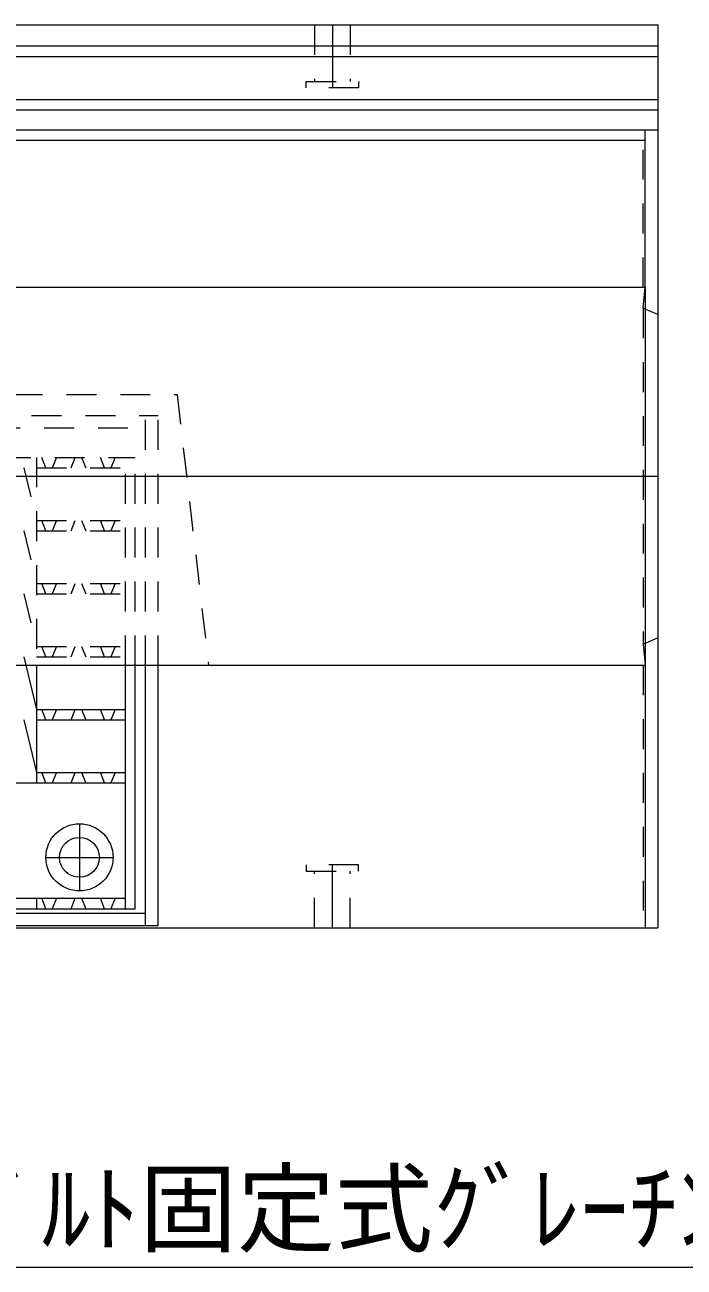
# Model space of a CAD drawing. Units: millimetres at full size; details may follow other scales. Extents: x 5964 to 125098, y -10801 to 28073.
# Drawn here: x 100409 to 100724, y -4819 to -4227 of the extents above; entities that cross this region are included whole.
import ezdxf
from ezdxf.enums import TextEntityAlignment as Align

# ---------------------------------------------------------------- set-up
doc = ezdxf.new("R2010")
doc.units = ezdxf.units.MM
doc.header["$LTSCALE"] = 19
doc.linetypes.add('USER1', pattern=[1.35, 0.75, -0.6])
doc.linetypes.add('USER5', pattern=[1.35, 0.75, -0.6])
for name, color, linetype, lineweight in [('インサート', 3, 'USER1', 9), ('グレーチング', 7, 'USER1', 5), ('受枠', 3, 'Continuous', 5), ('引出線', 4, 'Continuous', 13), ('本体', 2, 'Continuous', 9), ('目地', 132, 'USER5', 5), ('補助線', 8, 'Continuous', 13)]:
    doc.layers.add(name, color=color, linetype=linetype, lineweight=lineweight)
doc.styles.add('ＭＳ ゴシック', font='')
doc.styles.get('ＭＳ ゴシック').set_extended_font_data('MS Gothic')

msp = doc.modelspace()

# ---------------------------------------------------------------- linework, layer by layer
at = {"layer": 'インサート', "linetype": 'USER5', "lineweight": 5}
for p, q in [((100547.5, -4227.05), (100547.5, -4254.05)), ((100547.5, -4227.05), (100564.5, -4227.05)), ((100564.5, -4227.05), (100564.5, -4254.05)), ((100543.5, -4257.05), (100543.5, -4254.05)), ((100543.5, -4254.05), (100568.5, -4254.05)), ((100568.5, -4257.05), (100543.5, -4257.05)), ((100568.5, -4254.05), (100568.5, -4257.05)), ((100543.5, -4627.05), (100543.5, -4630.05)), ((100568.5, -4627.05), (100543.5, -4627.05)), ((100543.5, -4630.05), (100568.5, -4630.05)), ((100547.5, -4657.05), (100547.5, -4630.05)), ((100564.5, -4657.05), (100564.5, -4630.05)), ((100568.5, -4630.05), (100568.5, -4627.05)), ((100547.5, -4657.05), (100564.5, -4657.05))]:
    msp.add_line(p, q, dxfattribs=at)
at = {"layer": 'グレーチング', "linetype": 'USER5'}
for p, q in [((99962, -4433.05), (100462, -4433.05)), ((100415, -4433.05), (100415, -4532.05)), ((100419.5, -4438.05), (100417.5, -4433.05)), ((100424.5, -4433.05), (100422.5, -4438.05)), ((100431.5, -4438.05), (100433.5, -4433.05)), ((100436.5, -4433.05), (100438.5, -4438.05)), ((100447.5, -4438.05), (100445.5, -4433.05)), ((100452.5, -4433.05), (100450.5, -4438.05)), ((100457.5, -4532.05), (100457.5, -4433.05)), ((100462, -4532.05), (100462, -4433.05)), ((100409, -4438.05), (100415, -4463.05)), ((100415, -4438.05), (100457.5, -4438.05)), ((100415, -4463.05), (100457.5, -4463.05)), ((100419.5, -4468.05), (100417.5, -4463.05)), ((100424.5, -4463.05), (100422.5, -4468.05)), ((100431.5, -4468.05), (100433.5, -4463.05)), ((100436.5, -4463.05), (100438.5, -4468.05)), ((100447.5, -4468.05), (100445.5, -4463.05)), ((100452.5, -4463.05), (100450.5, -4468.05)), ((100409, -4468.05), (100415, -4493.05)), ((100415, -4468.05), (100457.5, -4468.05)), ((100415, -4493.05), (100457.5, -4493.05)), ((100419.5, -4498.05), (100417.5, -4493.05)), ((100424.5, -4493.05), (100422.5, -4498.05)), ((100431.5, -4498.05), (100433.5, -4493.05)), ((100436.5, -4493.05), (100438.5, -4498.05)), ((100447.5, -4498.05), (100445.5, -4493.05)), ((100452.5, -4493.05), (100450.5, -4498.05)), ((100409, -4498.05), (100415, -4523.05)), ((100415, -4498.05), (100457.5, -4498.05)), ((100415, -4523.05), (100457.5, -4523.05)), ((100419.5, -4528.05), (100417.5, -4523.05)), ((100424.5, -4523.05), (100422.5, -4528.05)), ((100431.5, -4528.05), (100433.5, -4523.05)), ((100436.5, -4523.05), (100438.5, -4528.05)), ((100447.5, -4528.05), (100445.5, -4523.05)), ((100452.5, -4523.05), (100450.5, -4528.05)), ((100409, -4528.05), (100409.96, -4532.05)), ((100415, -4528.05), (100457.5, -4528.05))]:
    msp.add_line(p, q, dxfattribs=at)
at = {"layer": 'グレーチング', "linetype": 'Continuous'}
for p, q in [((100409.96, -4532.05), (100415, -4553.05)), ((100415, -4532.05), (100415, -4588.05)), ((100457.5, -4648.05), (100457.5, -4532.05)), ((100462, -4648.05), (100462, -4532.05)), ((100415, -4553.05), (100457.5, -4553.05)), ((100419.5, -4558.05), (100417.5, -4553.05)), ((100424.5, -4553.05), (100422.5, -4558.05)), ((100431.5, -4558.05), (100433.5, -4553.05)), ((100436.5, -4553.05), (100438.5, -4558.05)), ((100447.5, -4558.05), (100445.5, -4553.05)), ((100452.5, -4553.05), (100450.5, -4558.05)), ((100409, -4558.05), (100415, -4583.05)), ((100415, -4558.05), (100457.5, -4558.05)), ((100415, -4583.05), (100457.5, -4583.05)), ((100419.5, -4588.05), (100417.5, -4583.05)), ((100424.5, -4583.05), (100422.5, -4588.05)), ((100431.5, -4588.05), (100433.5, -4583.05)), ((100436.5, -4583.05), (100438.5, -4588.05)), ((100447.5, -4588.05), (100445.5, -4583.05)), ((100452.5, -4583.05), (100450.5, -4588.05)), ((100365, -4588.05), (100457.5, -4588.05)), ((100435.5, -4607.55), (100435.5, -4639.55)), ((100419.5, -4623.55), (100451.5, -4623.55)), ((100365, -4643.05), (100457.5, -4643.05)), ((100415, -4643.05), (100415, -4648.05)), ((100419.5, -4648.05), (100417.5, -4643.05)), ((100424.5, -4643.05), (100422.5, -4648.05)), ((100431.5, -4648.05), (100433.5, -4643.05)), ((100436.5, -4643.05), (100438.5, -4648.05)), ((100447.5, -4648.05), (100445.5, -4643.05)), ((100452.5, -4643.05), (100450.5, -4648.05)), ((99962, -4648.05), (100462, -4648.05))]:
    msp.add_line(p, q, dxfattribs=at)
for radius in [16, 9.5]:
    msp.add_circle((100435.5, -4623.55), radius, dxfattribs=at)
at = {"layer": '受枠', "linetype": 'USER5'}
for p, q in [((99951, -4413.05), (100473, -4413.05)), ((100467, -4532.05), (100467, -4413.05)), ((100473, -4532.05), (100473, -4413.05)), ((99957, -4419.05), (100467, -4419.05))]:
    msp.add_line(p, q, dxfattribs=at)
at = {"layer": '受枠', "lineweight": 9}
for p, q in [((100467, -4656.05), (100467, -4532.05)), ((100473, -4656.05), (100473, -4532.05)), ((99957, -4650.05), (100467, -4650.05)), ((99951, -4656.05), (100473, -4656.05))]:
    msp.add_line(p, q, dxfattribs=at)
at = {"layer": '引出線'}
msp.add_lwpolyline([(100212, -4656.05), (100350.78, -4818.71), (100920.46, -4818.71)], dxfattribs=at)
at = {"layer": '本体', "lineweight": 18}
for p, q in [((99713, -4227.05), (100711, -4227.05)), ((100711, -4227.05), (100711, -4657.05)), ((99719, -4282.05), (100705, -4282.05)), ((99713, -4657.05), (100711, -4657.05))]:
    msp.add_line(p, q, dxfattribs=at)
at = {"layer": '本体', "lineweight": 13}
for p, q in [((99713, -4237.05), (100711, -4237.05)), ((99713, -4267.55), (100711, -4267.55)), ((99719, -4352.05), (100705, -4352.05)), ((100705, -4352.05), (100705, -4532.05)), ((99719, -4532.05), (100705, -4532.05))]:
    msp.add_line(p, q, dxfattribs=at)
at = {"layer": '本体', "lineweight": 5}
msp.add_line((99713, -4242.05), (100711, -4242.05), dxfattribs=at)
at = {"layer": '本体', "color": 4, "lineweight": 5}
for p, q in [((99713, -4262.55), (100711, -4262.55)), ((99713, -4277.05), (100711, -4277.05))]:
    msp.add_line(p, q, dxfattribs=at)
at = {"layer": '本体'}
for p, q in [((100705, -4352.05), (100705, -4277.05)), ((100711, -4365.05), (100705, -4362.48)), ((100711, -4519.05), (100705, -4521.62)), ((100705, -4532.05), (100705, -4657.05))]:
    msp.add_line(p, q, dxfattribs=at)
at = {"layer": '本体', "linetype": 'USER5', "lineweight": 13}
for p, q in [((99942, -4403.05), (100482, -4403.05)), ((100482, -4403.05), (100497, -4532.05))]:
    msp.add_line(p, q, dxfattribs=at)
at = {"layer": '目地'}
for p, q in [((100704, -4352.05), (100704, -4277.05)), ((100704, -4362.05), (100705, -4352.05)), ((100704, -4362.05), (100704, -4522.05)), ((100705, -4362.48), (100704, -4362.05)), ((100705, -4521.62), (100704, -4522.05)), ((100704, -4522.05), (100705, -4532.05)), ((100704, -4532.05), (100704, -4657.05))]:
    msp.add_line(p, q, dxfattribs=at)
at = {"layer": '補助線'}
for p, q in [((100556, -4227.05), (100556, -4257.05)), ((99713, -4442.05), (100711, -4442.05)), ((100556, -4657.05), (100556, -4627.05))]:
    msp.add_line(p, q, dxfattribs=at)

# ---------------------------------------------------------------- texts
at = {"layer": '引出線', "style": 'ＭＳ ゴシック'}
msp.add_text('ﾎﾞﾙﾄ固定式ｸﾞﾚｰﾁﾝｸﾞ(T-25)', height=34.18, dxfattribs=at).set_placement((100370.78, -4773.69), align=Align.TOP_LEFT)

doc.saveas('drawing.dxf')
